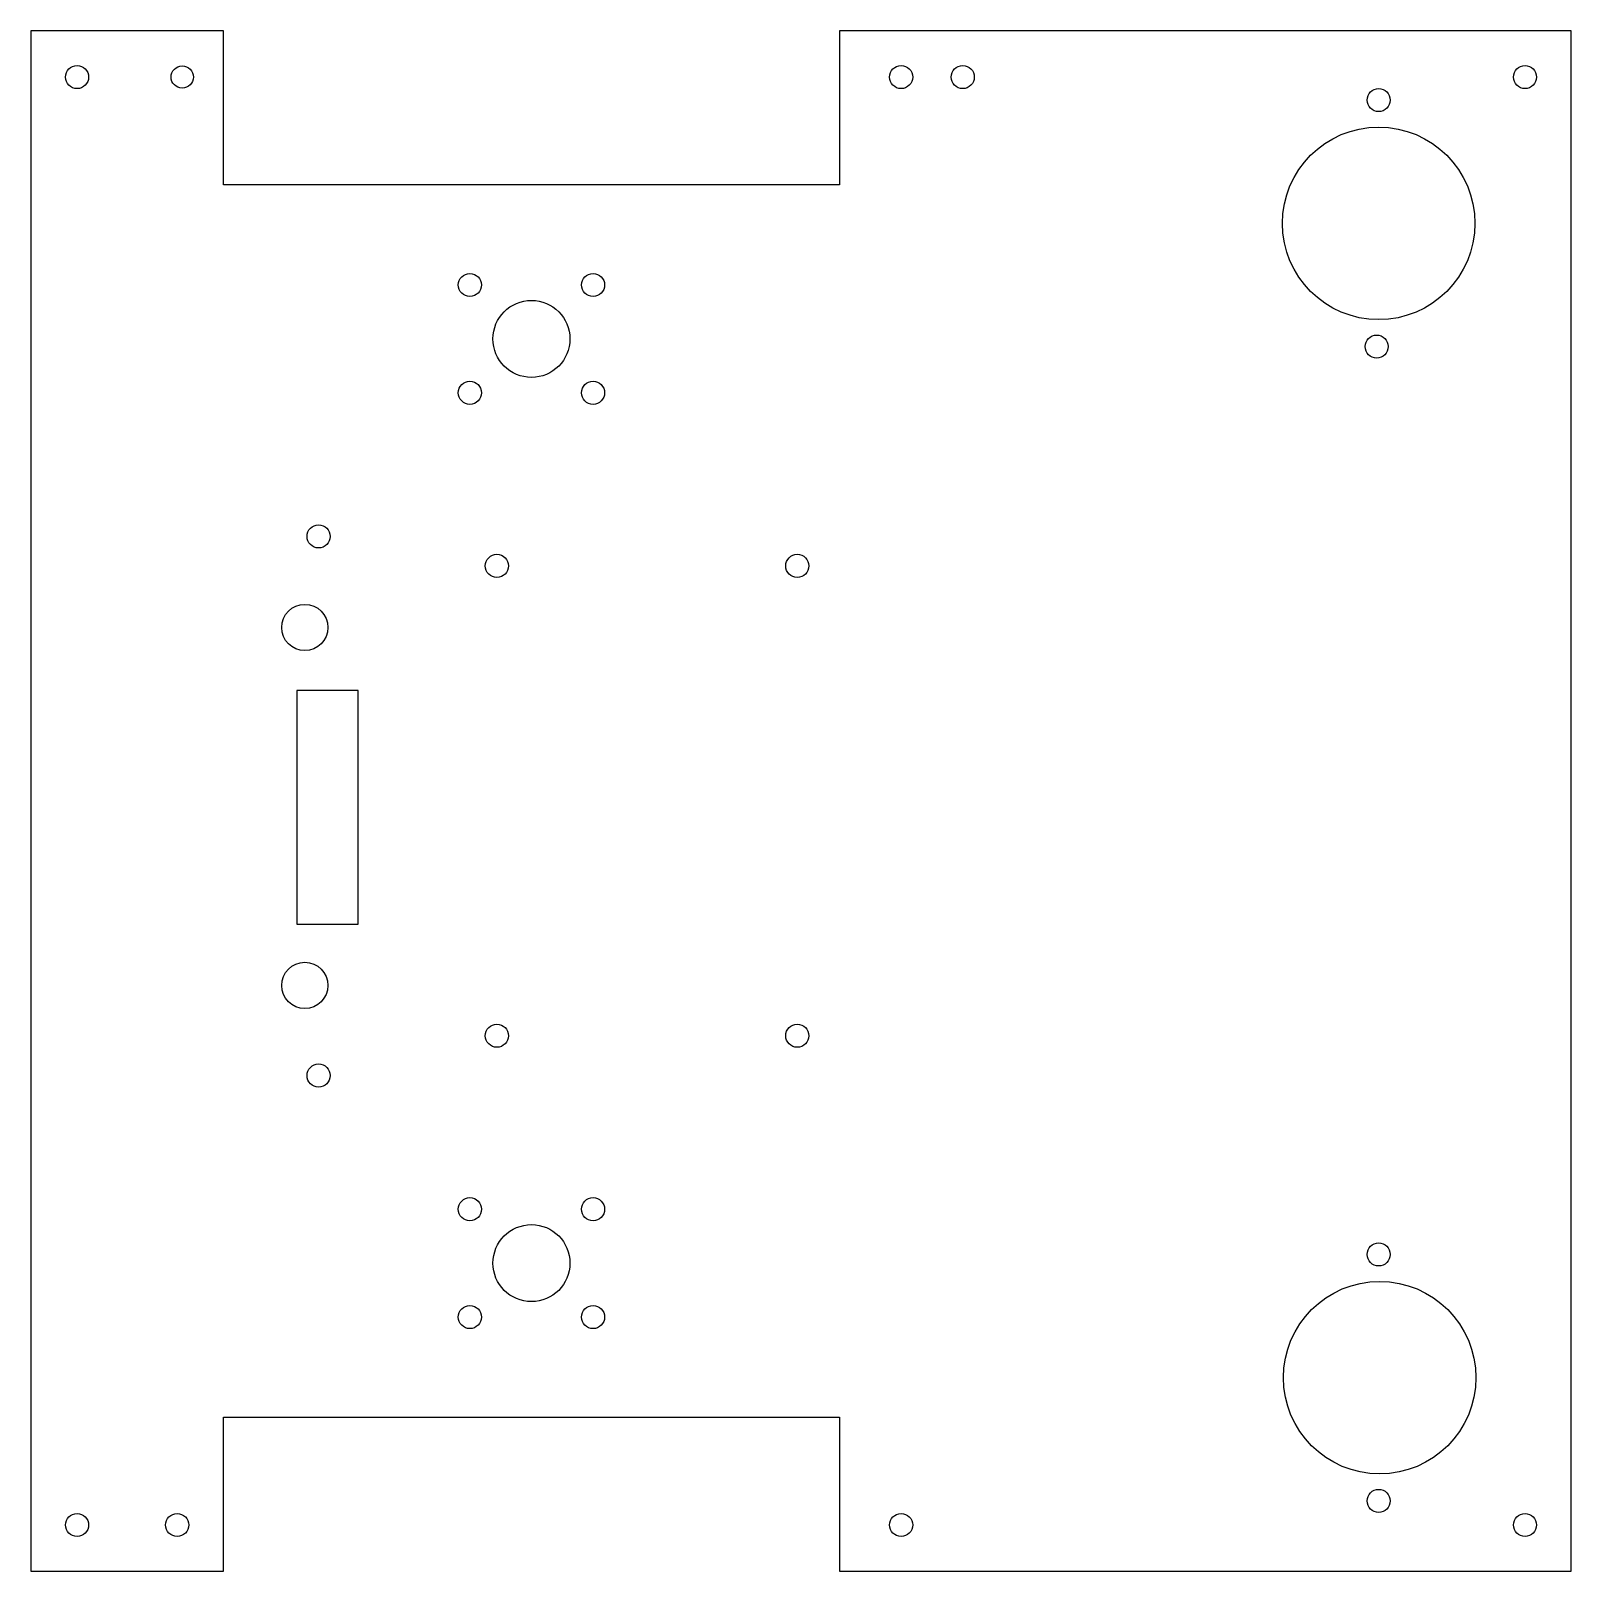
# Model space of a CAD drawing. Header units: millimetres. Extents: x -12 to 188, y -50 to 150.
import ezdxf

# ---------------------------------------------------------------- set-up
doc = ezdxf.new("R2010")
doc.units = ezdxf.units.MM

msp = doc.modelspace()

# ---------------------------------------------------------------- linework, layer by layer
at = {"color": 7, "linetype": 'Continuous', "lineweight": 25}
for p, q in [((12.55, 149.9), (-12.45, 149.9)), ((-12.45, 149.9), (-12.45, -50.1)), ((12.55, 129.9), (12.55, 149.9)), ((92.55, 149.9), (92.55, 129.9)), ((187.55, 149.9), (92.55, 149.9)), ((187.55, -50.1), (187.55, 149.9)), ((92.55, 129.9), (12.55, 129.9)), ((30.06, 64.27), (22.08, 64.27)), ((22.08, 64.27), (22.08, 33.91)), ((30.06, 33.91), (30.06, 64.27)), ((22.08, 33.91), (30.06, 33.91)), ((12.55, -30.1), (92.55, -30.1)), ((12.55, -50.1), (12.55, -30.1)), ((92.55, -30.1), (92.55, -50.1)), ((-12.45, -50.1), (12.55, -50.1)), ((92.55, -50.1), (187.55, -50.1))]:
    msp.add_line(p, q, dxfattribs=at)
for centre, radius in [((-6.45, 143.9), 1.5), ((7.21, 143.9), 1.45), ((100.55, 143.9), 1.5), ((108.55, 143.9), 1.5), ((181.55, 143.9), 1.5), ((162.55, 140.91), 1.5), ((162.55, 124.9), 12.5), ((44.55, 116.9), 1.5), ((60.55, 116.9), 1.5), ((52.55, 109.9), 5), ((162.29, 108.9), 1.5), ((44.55, 102.9), 1.5), ((60.55, 102.9), 1.5), ((24.91, 84.26), 1.5), ((48.06, 80.43), 1.5), ((87.06, 80.43), 1.5), ((23.12, 72.43), 3), ((23.12, 25.96), 3), ((48.06, 19.43), 1.5), ((87.06, 19.43), 1.5), ((24.91, 14.26), 1.5), ((44.55, -3.1), 1.5), ((60.55, -3.1), 1.5), ((52.55, -10.1), 5), ((162.55, -8.97), 1.5), ((162.68, -24.97), 12.5), ((44.55, -17.1), 1.5), ((60.55, -17.1), 1.5), ((162.55, -40.97), 1.5), ((-6.45, -44.1), 1.5), ((6.55, -44.1), 1.5), ((100.55, -44.1), 1.5), ((181.55, -44.1), 1.5)]:
    msp.add_circle(centre, radius, dxfattribs=at)

doc.saveas('drawing.dxf')
